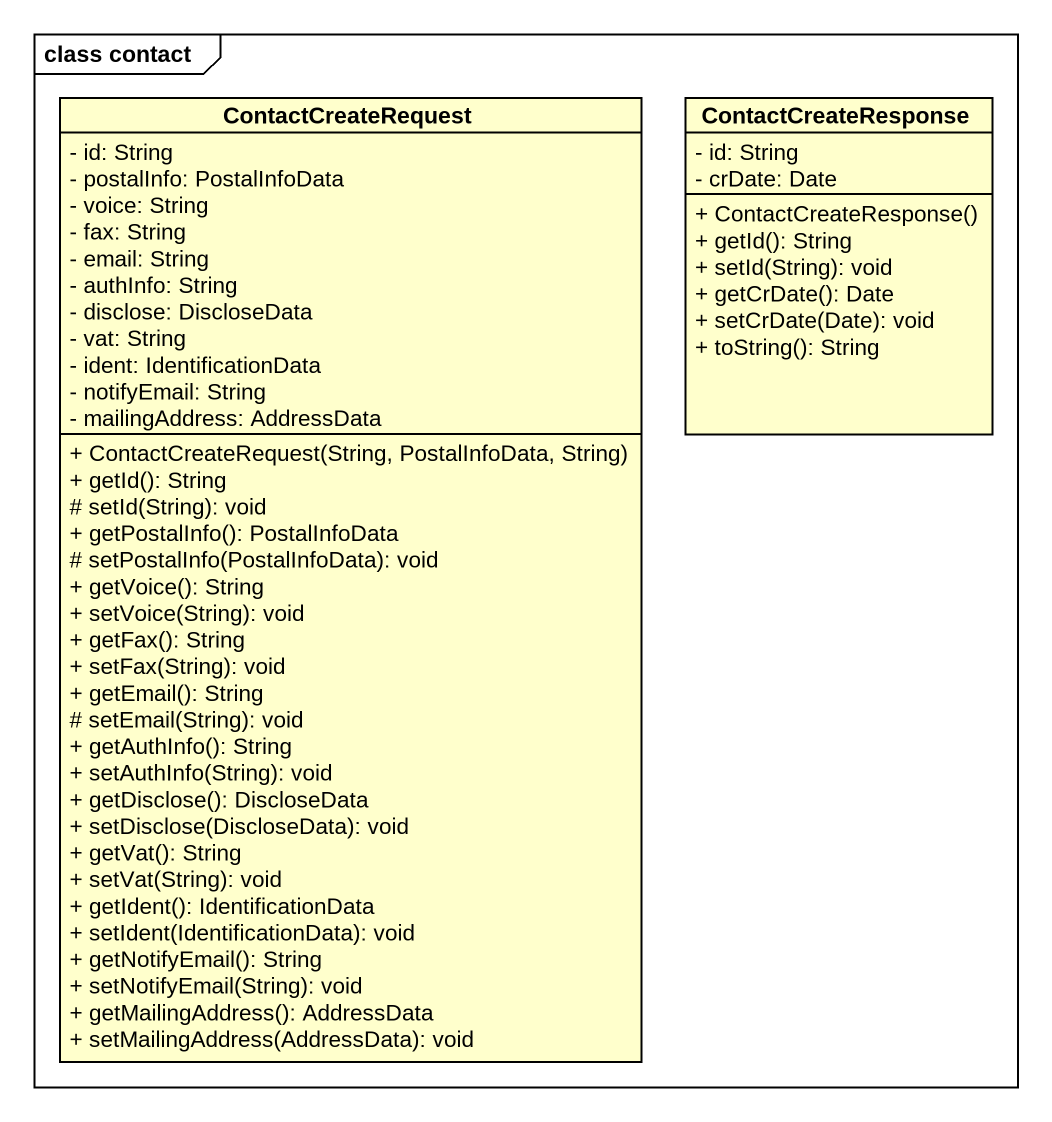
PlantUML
@startuml
mainframe class contact
hide circle
hide empty members
skinparam classAttributeIconSize 0
class ContactCreateRequest {
  - id: String
  - postalInfo: PostalInfoData
  - voice: String
  - fax: String
  - email: String
  - authInfo: String
  - disclose: DiscloseData
  - vat: String
  - ident: IdentificationData
  - notifyEmail: String
  - mailingAddress: AddressData
  + ContactCreateRequest(String, PostalInfoData, String)
  + getId(): String
  # setId(String): void
  + getPostalInfo(): PostalInfoData
  # setPostalInfo(PostalInfoData): void
  + getVoice(): String
  + setVoice(String): void
  + getFax(): String
  + setFax(String): void
  + getEmail(): String
  # setEmail(String): void
  + getAuthInfo(): String
  + setAuthInfo(String): void
  + getDisclose(): DiscloseData
  + setDisclose(DiscloseData): void
  + getVat(): String
  + setVat(String): void
  + getIdent(): IdentificationData
  + setIdent(IdentificationData): void
  + getNotifyEmail(): String
  + setNotifyEmail(String): void
  + getMailingAddress(): AddressData
  + setMailingAddress(AddressData): void
}
class ContactCreateResponse {
  - id: String
  - crDate: Date
  + ContactCreateResponse()
  + getId(): String
  + setId(String): void
  + getCrDate(): Date
  + setCrDate(Date): void
  + toString(): String
}
@enduml
